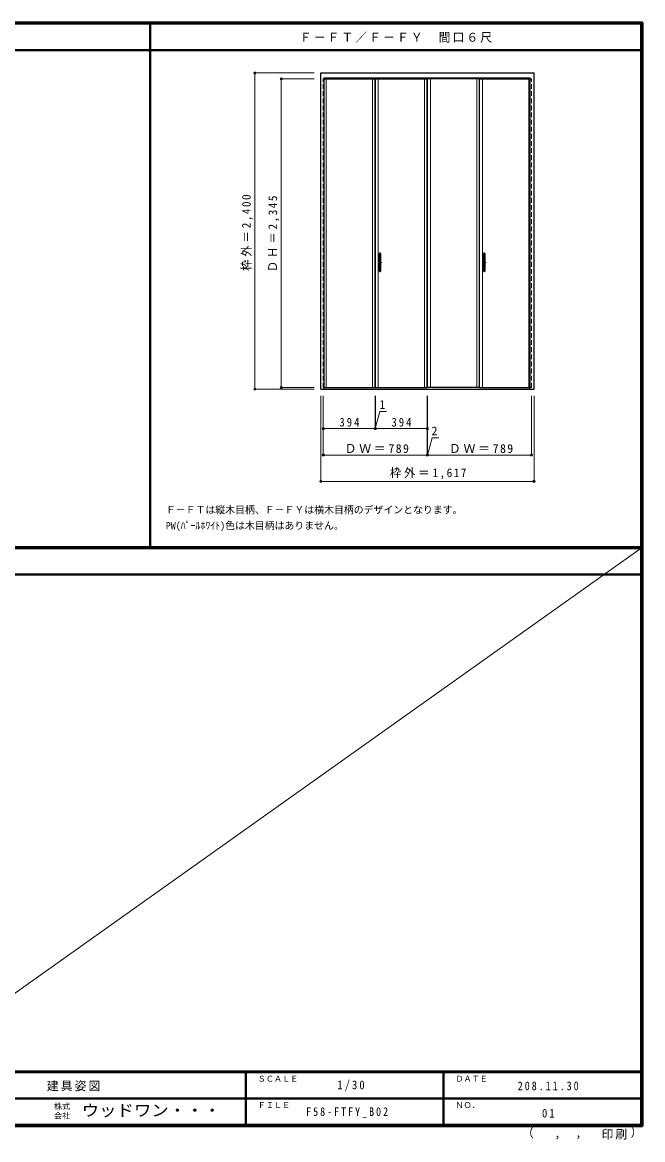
# Model space of a CAD drawing. Units: millimetres, scale not verified. Extents: x -6000 to 5700, y -4307 to 4175.
# Drawn here: x 995 to 5700, y -4307 to 4175 of the extents above; entities that cross this region are included whole.
import ezdxf
from ezdxf.enums import TextEntityAlignment as Align

# ---------------------------------------------------------------- set-up
doc = ezdxf.new("R2010")
doc.units = ezdxf.units.MM
doc.header["$LTSCALE"] = 30
doc.header["$PDMODE"] = 32
doc.header["$PDSIZE"] = 15
doc.linetypes.add('CHAIN1', pattern=[8, 5, -1, 1, -1])
doc.linetypes.add('DASHED1', pattern=[1.8, 1.2, -0.6])
for name, color, linetype, lineweight in [('0-1_通り芯', 4, 'CHAIN1', 9), ('0-2_扉', 3, 'Continuous', 25), ('0-3_仕上げ', 7, 'Continuous', 18), ('0-4_枠', 3, 'Continuous', 25), ('0-7_取手GEK', 7, 'Continuous', 18), ('0-8_取手W', 7, 'Continuous', 18), ('0-A_文字', 7, 'Continuous', 18), ('0-B_寸法', 7, 'Continuous', 9), ('F-1_枠', 6, 'Continuous', 40)]:
    doc.layers.add(name, color=color, linetype=linetype, lineweight=lineweight)
doc.layers.add('F-A_文字', color=7, linetype='Continuous')
doc.styles.add('ＭＳ ゴシック', font='')
doc.styles.get('ＭＳ ゴシック').set_extended_font_data('MS Gothic')

msp = doc.modelspace()

# ---------------------------------------------------------------- linework, layer by layer
at = {"layer": '0-1_通り芯'}
for p, q in [((3707.67, 2429), (3707.67, 2275)), ((4498.67, 2429), (4498.67, 2275)), ((3722.67, 2352), (3692.67, 2352)), ((4513.67, 2352), (4483.67, 2352))]:
    msp.add_line(p, q, dxfattribs=at)
at = {"layer": '0-2_扉', "color": 4, "linetype": 'DASHED1', "lineweight": 9}
for p, q in [((3277.67, 1402), (3277.67, 3747)), ((3283.17, 3747), (3277.67, 3747)), ((4846.17, 3747), (4857.67, 3747)), ((4857.67, 1402), (4857.67, 3747)), ((3283.17, 1402), (3277.67, 1402)), ((4846.17, 1402), (4857.67, 1402))]:
    msp.add_line(p, q, dxfattribs=at)
at = {"layer": '0-2_扉'}
for p, q in [((3283.17, 3747), (3671.67, 3747)), ((3671.67, 1402), (3671.67, 3747)), ((3672.67, 1402), (3672.67, 3747)), ((3672.67, 3747), (4066.67, 3747)), ((4066.67, 1402), (4066.67, 3747)), ((4068.67, 1402), (4068.67, 3747)), ((4462.67, 3747), (4068.67, 3747)), ((4462.67, 1402), (4462.67, 3747)), ((4463.67, 1402), (4463.67, 3747)), ((4463.67, 3747), (4846.17, 3747)), ((3283.17, 1402), (3671.67, 1402)), ((3672.67, 1402), (4066.67, 1402)), ((4462.67, 1402), (4068.67, 1402)), ((4463.67, 1402), (4846.17, 1402))]:
    msp.add_line(p, q, dxfattribs=at)
at = {"layer": '0-3_仕上げ'}
for p, q in [((3298.67, 1402), (3298.67, 3747)), ((3650.67, 1402), (3650.67, 3747)), ((3693.67, 1402), (3693.67, 3747)), ((4045.67, 1402), (4045.67, 3747)), ((4089.67, 1402), (4089.67, 3747)), ((4441.67, 1402), (4441.67, 3747)), ((4484.67, 1402), (4484.67, 3747)), ((4836.67, 1402), (4836.67, 3747))]:
    msp.add_line(p, q, dxfattribs=at)
at = {"layer": '0-4_枠'}
for p, q in [((3259.17, 1390.5), (3259.17, 3790.5)), ((3259.17, 3790.5), (4876.17, 3790.5)), ((3283.17, 1390.5), (3283.17, 3754.5)), ((3283.17, 3754.5), (4846.17, 3754.5)), ((4846.17, 1390.5), (4846.17, 3754.5)), ((4876.17, 1390.5), (4876.17, 3790.5)), ((3259.17, 1390.5), (4876.17, 1390.5))]:
    msp.add_line(p, q, dxfattribs=at)
at = {"layer": '0-7_取手GEK'}
for p, q in [((3701.67, 2398), (3701.67, 2416)), ((3713.67, 2398), (3713.67, 2416)), ((4492.67, 2398), (4492.67, 2416)), ((4504.67, 2398), (4504.67, 2416)), ((3701.67, 2288), (3701.67, 2306)), ((3713.67, 2288), (3713.67, 2306)), ((4492.67, 2288), (4492.67, 2306)), ((4504.67, 2288), (4504.67, 2306))]:
    msp.add_line(p, q, dxfattribs=at)
at = {"layer": '0-7_取手GEK', "color": 3, "lineweight": 25}
for p, q in [((3702.67, 2286), (3702.67, 2418)), ((3711.67, 2419), (3703.67, 2419)), ((3712.67, 2286), (3712.67, 2418)), ((4493.67, 2286), (4493.67, 2418)), ((4502.67, 2419), (4494.67, 2419)), ((4503.67, 2286), (4503.67, 2418)), ((3703.67, 2285), (3711.67, 2285)), ((4494.67, 2285), (4502.67, 2285))]:
    msp.add_line(p, q, dxfattribs=at)
at = {"layer": '0-7_取手GEK'}
for centre, start, end in [((3702.67, 2416), 90, 180), ((3702.67, 2398), 180, 270), ((3712.67, 2416), 0, 90), ((3712.67, 2398), 270, 0), ((4493.67, 2416), 90, 180), ((4493.67, 2398), 180, 270), ((4503.67, 2416), 0, 90), ((4503.67, 2398), 270, 0), ((3702.67, 2306), 90, 180), ((3712.67, 2306), 0, 90), ((4493.67, 2306), 90, 180), ((4503.67, 2306), 0, 90), ((3702.67, 2288), 180, 270), ((3712.67, 2288), 270, 0), ((4493.67, 2288), 180, 270), ((4503.67, 2288), 270, 0)]:
    msp.add_arc(centre, 1, start, end, dxfattribs=at)
at = {"layer": '0-7_取手GEK', "color": 3, "lineweight": 25}
for centre, start, end in [((3703.67, 2418), 90, 180), ((3711.67, 2418), 0, 90), ((4494.67, 2418), 90, 180), ((4502.67, 2418), 0, 90), ((3703.67, 2286), 180, 270), ((3711.67, 2286), 270, 0), ((4494.67, 2286), 180, 270), ((4502.67, 2286), 270, 0)]:
    msp.add_arc(centre, 1, start, end, dxfattribs=at)
at = {"layer": '0-8_取手W'}
for p, q in [((3701.67, 2402.5), (3701.67, 2418)), ((3713.67, 2402.5), (3713.67, 2418)), ((4492.67, 2402.5), (4492.67, 2418)), ((4504.67, 2402.5), (4504.67, 2418)), ((3701.67, 2286), (3701.67, 2301.5)), ((3713.67, 2286), (3713.67, 2301.5)), ((4492.67, 2286), (4492.67, 2301.5)), ((4504.67, 2286), (4504.67, 2301.5))]:
    msp.add_line(p, q, dxfattribs=at)
at = {"layer": '0-8_取手W', "color": 3, "lineweight": 25}
for p, q in [((3712.67, 2419), (3702.67, 2419)), ((3702.67, 2419), (3702.67, 2285)), ((3712.67, 2419), (3712.67, 2285)), ((4503.67, 2419), (4493.67, 2419)), ((4493.67, 2419), (4493.67, 2285)), ((4503.67, 2419), (4503.67, 2285)), ((3702.67, 2285), (3712.67, 2285)), ((4493.67, 2285), (4503.67, 2285))]:
    msp.add_line(p, q, dxfattribs=at)
at = {"layer": '0-8_取手W'}
for centre, start, end in [((3702.67, 2418), 90, 180), ((3702.67, 2402.5), 180, 270), ((3712.67, 2418), 0, 90), ((3712.67, 2402.5), 270, 0), ((4493.67, 2418), 90, 180), ((4493.67, 2402.5), 180, 270), ((4503.67, 2418), 0, 90), ((4503.67, 2402.5), 270, 0), ((3702.67, 2301.5), 90, 180), ((3712.67, 2301.5), 0, 90), ((4493.67, 2301.5), 90, 180), ((4503.67, 2301.5), 0, 90), ((3702.67, 2286), 180, 270), ((3712.67, 2286), 270, 0), ((4493.67, 2286), 180, 270), ((4503.67, 2286), 270, 0)]:
    msp.add_arc(centre, 1, start, end, dxfattribs=at)
for centre, major_axis, start_param, end_param in [((3707.67, 2419), (0, 17.5), 1.5707963, 3.1415927), ((3707.67, 2419), (0, 17.5), 3.1415927, 4.712389), ((4498.67, 2419), (0, 17.5), 1.5707963, 3.1415927), ((4498.67, 2419), (0, 17.5), 3.1415927, 4.712389), ((3707.67, 2285), (0, 17.5), 0, 1.5707963), ((3707.67, 2285), (0, -17.5), 1.5707963, 3.1415927), ((4498.67, 2285), (0, 17.5), 0, 1.5707963), ((4498.67, 2285), (0, -17.5), 1.5707963, 3.1415927)]:
    msp.add_ellipse(centre, major_axis=major_axis, ratio=0.285714, start_param=start_param, end_param=end_param, dxfattribs=at)
at = {"layer": '0-A_文字'}
msp.add_line((5690, 184.5), (100, -3790), dxfattribs=at)
at = {"layer": '0-B_寸法', "color": 4}
for p, q in [((2759.17, 3790.5), (3209.17, 3790.5)), ((2759.17, 3790.5), (2759.17, 1390.5)), ((2959.17, 3747), (3209.17, 3747)), ((2959.17, 3747), (2959.17, 1402)), ((2759.17, 1390.5), (3209.17, 1390.5)), ((2959.17, 1402), (3209.17, 1402)), ((3259.17, 690.5), (3259.17, 1340.5)), ((3277.67, 890.5), (3277.67, 1340.5)), ((3671.67, 1090.5), (3671.67, 1340.5)), ((3672.67, 1090.5), (3672.67, 1340.5)), ((4066.67, 890.5), (4066.67, 1340.5)), ((4068.67, 890.5), (4068.67, 1340.5)), ((4857.67, 890.5), (4857.67, 1340.5)), ((3672.17, 1090.5), (3707.11, 1220.93)), ((3707.11, 1220.93), (3757.9, 1220.93)), ((3277.67, 1090.5), (3671.67, 1090.5)), ((3671.67, 1090.5), (3672.67, 1090.5)), ((3672.67, 1090.5), (4066.67, 1090.5)), ((4067.67, 890.5), (4102.61, 1020.93)), ((4102.61, 1020.93), (4153.4, 1020.93)), ((3277.67, 890.5), (4066.67, 890.5)), ((4066.67, 890.5), (4068.67, 890.5)), ((4068.67, 890.5), (4857.67, 890.5))]:
    msp.add_line(p, q, dxfattribs=at)
msp.add_lwpolyline([(3259.17, 690.5), (4876.17, 690.5), (4876.17, 1340.5)], dxfattribs=at)
at = {"layer": '0-B_寸法'}
for p in [(2759.17, 3790.5), (2959.17, 3747), (2759.17, 1390.5), (2959.17, 1402), (3277.67, 1090.5), (3671.67, 1090.5), (3672.67, 1090.5), (4066.67, 1090.5), (3277.67, 890.5), (4066.67, 890.5), (4068.67, 890.5), (4857.67, 890.5), (3259.17, 690.5), (4876.17, 690.5)]:
    msp.add_point(p, dxfattribs=at)
at = {"layer": 'F-1_枠'}
for p, q in [((-6000, 4175), (5700, 4175)), ((-6000, 4170), (5700, 4170)), ((-6000, 4165), (5700, 4165)), ((1963.33, 190.5), (1963.33, 4175)), ((5690, 4175), (5690, -4205)), ((5695, 4175), (5695, -4205)), ((5700, 4175), (5700, -4205)), ((-6000, 3965), (5700, 3965)), ((-6000, 190.5), (5700, 190.5)), ((-6000, 187.5), (5700, 187.5)), ((-6000, 184.5), (5700, 184.5)), ((-6000, -15.5), (5700, -15.5)), ((5700, -3790), (-6000, -3790)), ((5700, -3795), (-6000, -3795)), ((2690, -3795), (2690, -4195)), ((4190, -3795), (4190, -4195)), ((-150, -3995), (5690, -3995.01)), ((5700, -4195), (-6000, -4195)), ((5700, -4200), (-6000, -4200)), ((5700, -4205), (-6000, -4205))]:
    msp.add_line(p, q, dxfattribs=at)

# ---------------------------------------------------------------- texts
at = {"layer": '0-A_文字', "style": 'ＭＳ ゴシック'}
for s, p in [('Ｆ－ＦＴは縦木目柄、Ｆ－ＦＹは横木目柄のデザインとなります。', (2083.33, 430.5)), ('PW(ﾊﾟｰﾙﾎﾜｲﾄ)色は木目柄はありません。', (2083.33, 310.5))]:
    msp.add_text(s, height=54.99, dxfattribs=at).set_placement(p, align=Align.BOTTOM_LEFT)
at = {"layer": '0-A_文字', "insert": (3099.17, 4020), "char_height": 65.98, "attachment_point": 7, "style": 'ＭＳ ゴシック'}
msp.add_mtext('\\T1.17;Ｆ－ＦＴ／Ｆ－ＦＹ\u3000間口６尺', dxfattribs=at)
at = {"layer": '0-B_寸法', "style": 'ＭＳ ゴシック'}
for s, p in [('1', (3703.36, 1220.93)), ('2', (4098.86, 1020.93))]:
    msp.add_text(s, height=65.98, dxfattribs=at).set_placement(p, align=Align.BOTTOM_LEFT)
at = {"layer": '0-B_寸法', "char_height": 65.98, "attachment_point": 7, "rotation": 90, "style": 'ＭＳ ゴシック'}
for s, insert in [('\\T1.26;\\W0.95;枠外＝2,400', (2744.17, 2288.25)), ('\\T1.26;\\W0.95;ＤＨ＝2,345', (2944.17, 2279.25))]:
    msp.add_mtext(s, dxfattribs=dict(at, insert=insert))
at = {"layer": '0-B_寸法', "char_height": 65.98, "attachment_point": 7, "style": 'ＭＳ ゴシック'}
for s, insert in [('\\T1.38;\\W0.9;394', (3399.67, 1105.5)), ('\\T1.38;\\W0.9;394', (3794.67, 1105.5)), ('\\T1.23;ＤＷ＝789', (3439.67, 905.5)), ('\\T1.23;ＤＷ＝789', (4230.67, 905.5)), ('\\T1.26;\\W0.95;枠外＝1,617', (3782.67, 705.5))]:
    msp.add_mtext(s, dxfattribs=dict(at, insert=insert))
at = {"layer": 'F-A_文字', "style": 'ＭＳ ゴシック'}
for s, height, p in [('ＳＣＡＬＥ', 43.99, (2780, -3880)), ('ＤＡＴＥ', 43.99, (4280, -3880)), ('株式', 43.99, (1235, -4089)), ('ＦＩＬＥ', 43.99, (2780, -4080)), ('ＮＯ．', 43.99, (4280, -4080)), ('会社', 43.99, (1235, -4161)), ('（', 65.98, (4784.03, -4308.31)), ('）', 65.98, (5608.4, -4304.13)), (',', 65.98, (5031.28, -4308.31)), (',', 65.98, (5190.2, -4305.53))]:
    msp.add_text(s, height=height, dxfattribs=at).set_placement(p, align=Align.BOTTOM_LEFT)
at = {"layer": 'F-A_文字', "style": 'ＭＳ ゴシック', "width": 1.1}
msp.add_text('ウッドワン・・・', height=87.98, dxfattribs=at).set_placement((1445, -4155), align=Align.BOTTOM_LEFT)
at = {"layer": 'F-A_文字', "char_height": 65.98, "attachment_point": 7, "style": 'ＭＳ ゴシック'}
for s, insert in [('\\T1.17;建具姿図', (1180.42, -3940)), ('\\T1.38;\\W0.9;1/30', (3383.75, -3940)), ('\\T1.39;\\W0.85;208.11.30', (4752.5, -3932.5)), ('\\T1.39;\\W0.85;F58-FTFY_B02', (3147.5, -4140)), ('\\T1.36;\\W0.9;01', (4936.25, -4140)), ('\\T1.17;印刷', (5388.15, -4306.92))]:
    msp.add_mtext(s, dxfattribs=dict(at, insert=insert))

doc.saveas('drawing.dxf')
